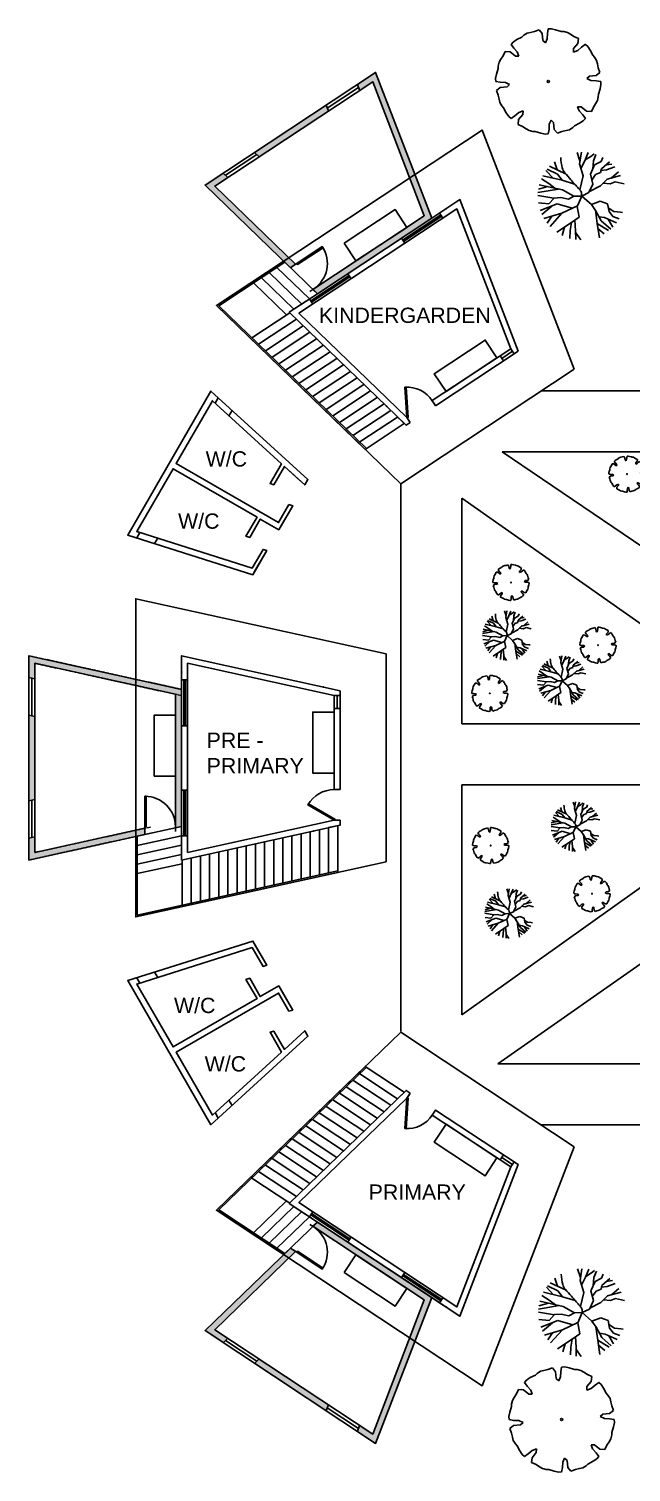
# Model space of a CAD drawing. Header units: millimetres. Extents: x -2023021 to 4454414, y -304659 to 993992.
# Drawn here: x 1668168 to 1687896, y 476909 to 524233 of the extents above; entities that cross this region are included whole.
import ezdxf

# ---------------------------------------------------------------- set-up
doc = ezdxf.new("R2010")
doc.units = ezdxf.units.MM
doc.header["$LTSCALE"] = 10
doc.header["$MEASUREMENT"] = 0
doc.linetypes.add('ACAD_ISO02W100', pattern=[15, 12, -3])
doc.layers.add('High Rise', color=255, linetype='Continuous')
doc.styles.get("Standard").update_dxf_attribs({"font": 'arial.ttf'})

# ---------------------------------------------------------------- blocks, each defined once
blk = doc.blocks.new('*U27')
at = {"transparency": 33554687}
for p, q in [((0, 0), (0, -6)), ((40, 0), (40, -6))]:
    blk.add_line(p, q, dxfattribs=at)
blk.add_lwpolyline([(0, 0), (0, 40), (1.75, 40), (1.75, 0)], close=True, dxfattribs=at)
blk.add_arc((0, 0), 40, 0, 90, dxfattribs=at)
blk = doc.blocks.new('*U18')
for p, q in [((0, 0), (0, -6)), ((40, 0), (40, -6))]:
    blk.add_line(p, q)
blk.add_lwpolyline([(0, 0), (20, 34.6), (21.5, 33.8), (1.5, -0.9)], close=True)
blk.add_arc((0, 0), 40, 0, 60)
blk = doc.blocks.new('mb-cay7')
for p, q in [((-302, 509), (-359, 480)), ((-281, 528), (-302, 509)), ((-244, 552), (-281, 528)), ((-206, 561), (-244, 552)), ((-161, 571), (-206, 561)), ((-109, 590), (-161, 571)), ((-75, 547), (-109, 590)), ((-67, 471), (-75, 547)), ((-19, 489), (-39, 443)), ((-16, 547), (-19, 489)), ((-7, 599), (-16, 547)), ((28, 601), (-7, 599)), ((76, 591), (28, 601)), ((138, 572), (76, 591)), ((166, 570), (138, 572)), ((209, 560), (166, 570)), ((242, 540), (209, 560)), ((281, 515), (242, 540)), ((331, 492), (281, 515)), ((325, 438), (331, 492)), ((-490, 348), (-513, 297)), ((-435, 342), (-490, 348)), ((-376, 294), (-435, 342)), ((-400, 452), (-424, 426)), ((-424, 426), (-393, 384)), ((-359, 480), (-400, 452)), ((-393, 384), (-354, 341)), ((-354, 341), (-336, 293)), ((-39, 443), (-67, 471)), ((276, 339), (277, 379)), ((324, 357), (276, 339)), ((277, 379), (325, 438)), ((367, 396), (324, 357)), ((410, 427), (367, 396)), ((436, 403), (410, 426)), ((463, 362), (436, 403)), ((493, 305), (463, 362)), ((-568, 183), (-569, 155)), ((-558, 225), (-568, 183)), ((-538, 259), (-558, 225)), ((-513, 297), (-538, 259)), ((-336, 293), (-376, 294)), ((512, 284), (493, 305)), ((535, 247), (512, 284)), ((545, 209), (535, 247)), ((554, 164), (545, 209)), ((573, 112), (554, 164)), ((-588, 93), (-598, 45)), ((-598, 45), (-596, 10)), ((-596, 10), (-545, 1)), ((-569, 155), (-588, 93)), ((-545, 1), (-486, -1)), ((426, 43), (455, 70)), ((472, 22), (426, 43)), ((455, 70), (531, 78)), ((531, 19), (472, 22)), ((531, 78), (573, 112)), ((583, 10), (531, 19)), ((584, -25), (582, 10)), ((-545, -58), (-587, -92)), ((-587, -92), (-568, -144)), ((-568, -144), (-558, -189)), ((-469, -50), (-545, -58)), ((-486, -1), (-440, -22)), ((-440, -22), (-469, -50)), ((554, -163), (555, -134)), ((555, -134), (574, -73)), ((574, -73), (584, -25)), ((-558, -189), (-549, -227)), ((-549, -227), (-526, -264)), ((-526, -264), (-507, -285)), ((-507, -285), (-477, -342)), ((-338, -337), (-290, -319)), ((-290, -319), (-291, -359)), ((340, -320), (322, -273)), ((322, -273), (362, -274)), ((380, -364), (340, -320)), ((362, -274), (421, -322)), ((421, -322), (476, -327)), ((476, -327), (499, -277)), ((499, -277), (524, -239)), ((524, -239), (544, -205)), ((544, -205), (554, -163)), ((-477, -342), (-450, -383)), ((-450, -383), (-424, -406)), ((-424, -406), (-381, -376)), ((-381, -376), (-338, -337)), ((-339, -418), (-345, -472)), ((-345, -472), (-294, -495)), ((-291, -359), (-339, -418)), ((2, -527), (5, -469)), ((5, -469), (26, -423)), ((26, -423), (53, -451)), ((53, -451), (61, -527)), ((288, -489), (345, -459)), ((345, -459), (386, -432)), ((410, -406), (380, -364)), ((386, -432), (410, -406)), ((-294, -495), (-256, -520)), ((-256, -520), (-222, -540)), ((-222, -540), (-180, -550)), ((-180, -550), (-152, -551)), ((-152, -551), (-90, -571)), ((-90, -571), (-42, -580)), ((-42, -580), (-7, -578)), ((-7, -579), (2, -527)), ((61, -527), (95, -570)), ((95, -570), (147, -550)), ((147, -550), (192, -541)), ((192, -541), (230, -531)), ((230, -531), (267, -508)), ((267, -508), (288, -489))]:
    blk.add_line(p, q)
blk.add_ellipse((-7, 10), major_axis=(-12.3, 0), ratio=0.999017)
blk = doc.blocks.new('mb-cay3')
for p, q in [((-456, 451), (-504, 599)), ((-31, 616), (-85, 772)), ((-39, 560), (-5, 777)), ((27, 338), (-39, 560)), ((-13, 473), (59, 618)), ((59, 618), (123, 768)), ((65, 634), (172, 698)), ((161, 366), (238, 540)), ((172, 698), (230, 744)), ((205, 466), (217, 614)), ((217, 614), (265, 733)), ((238, 540), (358, 604)), ((358, 604), (389, 679)), ((365, 469), (512, 598)), ((444, 539), (559, 556)), ((-610, 194), (-745, 282)), ((-363, 255), (-718, 340)), ((-529, 295), (-660, 435)), ((-448, 370), (-640, 462)), ((-297, 377), (-594, 516)), ((-363, 255), (-448, 370)), ((-33, 77), (27, 338)), ((206, 186), (161, 366)), ((187, 260), (256, 361)), ((256, 361), (349, 398)), ((347, 154), (470, 275)), ((349, 398), (365, 469)), ((357, 434), (461, 448)), ((461, 448), (612, 502)), ((470, 275), (721, 344)), ((548, 297), (680, 413)), ((-426, 94), (-808, 31)), ((-623, 138), (-801, 89)), ((-355, 78), (-783, 174)), ((-496, 110), (-610, 194)), ((-130, 186), (-363, 255)), ((-143, -40), (-355, 78)), ((2, -36), (133, 27)), ((133, 27), (206, 186)), ((142, 47), (347, 154)), ((396, 203), (525, 189)), ((525, 189), (618, 226)), ((618, 226), (784, 188)), ((-514, -76), (-810, -27)), ((-610, -183), (-801, -161)), ((-451, -182), (-765, -306)), ((-552, -222), (-734, -380)), ((-511, -73), (-610, -183)), ((-387, -63), (-511, -73)), ((-173, -262), (-451, -182)), ((-245, -95), (-387, -63)), ((-79, -216), (-367, -355)), ((-143, -40), (-245, -95)), ((2, -36), (-143, -40)), ((2, -36), (-84, -227)), ((-84, -227), (-44, -427)), ((2, -36), (180, -191)), ((180, -191), (342, -131)), ((180, -191), (255, -303)), ((342, -131), (479, -183)), ((479, -183), (506, -322)), ((493, -257), (596, -322)), ((-367, -355), (-697, -450)), ((-550, -408), (-637, -538)), ((-367, -355), (-585, -598)), ((-188, -528), (-460, -705)), ((-188, -528), (-211, -677)), ((-44, -427), (-188, -528)), ((-126, -485), (-111, -678)), ((253, -300), (289, -547)), ((255, -303), (360, -497)), ((318, -419), (422, -436)), ((360, -497), (537, -649)), ((422, -436), (645, -534)), ((491, -467), (578, -611)), ((506, -322), (576, -413)), ((576, -413), (696, -460)), ((596, -322), (716, -333)), ((716, -333), (757, -339)), ((-318, -612), (-361, -764)), ((-211, -677), (-217, -819)), ((-111, -678), (-109, -842)), ((-110, -716), (-17, -849)), ((289, -547), (498, -675)), ((289, -547), (328, -810)), ((302, -637), (416, -737))]:
    blk.add_line(p, q)
for centre, radius, start, end in [((455, 700), 842, 181.5686, 195.0038), ((-141, 541), 225, 195.0038, 221.1659), ((62234, 55080), 83082, 221.1659, 221.28126), ((29144, 26029), 39048, 221.2813, 221.4495), ((15672, 14131), 21075, 221.4495, 221.7043), ((-7857, -6835), 10440, 41.3423, 41.7043), ((-61, 24), 56.4, 12.2823, 41.3423), ((-371, -43), 373, 1.0907, 12.2823)]:
    blk.add_arc(centre, radius, start, end)

msp = doc.modelspace()

# ---------------------------------------------------------------- hatches: boundary and pattern name
at = {"ltscale": 10, "transparency": 33554687}
h = msp.add_hatch(color=256, dxfattribs=at)
h.dxf.hatch_style = 1
h.paths.add_polyline_path([(1679636, 522501, -0.31031), (1679504, 522309), (1680257, 520351, -0.404136), (1680517, 520230), (1679634, 522526, -0.030901)])
h.paths.add_polyline_path([(1680517, 520230, -0.092069), (1680530, 520156, -0.300872), (1680405, 519967), (1681121, 518104), (1677471, 515690), (1677618, 515547), (1681366, 518026)])
h.paths.add_polyline_path([(1676110, 517286, -0.62376), (1675777, 517449, -0.158191), (1675817, 517570), (1674416, 518926, -0.396129), (1674134, 518930), (1676735, 516402), (1676906, 516515)], flags=17)
h.paths.add_polyline_path([(1677978, 521540), (1677905, 521732), (1675562, 520182), (1675709, 520040)])
h.paths.add_polyline_path([(1674537, 519504), (1673939, 519109), (1676735, 516402), (1676906, 516515), (1676110, 517286, -0.62376), (1675777, 517449, -0.158191), (1675817, 517570), (1674416, 518926, -0.651705), (1674071, 519078, -0.721289), (1674442, 519201), (1674684, 519362)])
h.paths.add_polyline_path([(1679224, 522501, -0.188485), (1679279, 522641), (1678930, 522410), (1679003, 522218), (1679258, 522387, -0.147158)])
h.paths.add_polyline_path([(1679527, 522805), (1679361, 522695, -0.338527), (1679599, 522619)])
h = msp.add_hatch(color=256, dxfattribs=at)
h.dxf.hatch_style = 1
h.paths.add_polyline_path([(1679527, 522805), (1678930, 522410), (1679003, 522218), (1679430, 522501), (1680643, 519347), (1680814, 519460)])
h = msp.add_hatch(color=256, dxfattribs=at)
h.dxf.hatch_style = 1
h.paths.add_polyline_path([(1674257, 519079), (1674684, 519362), (1674537, 519504), (1673939, 519109), (1676515, 516616), (1676685, 516729)])
h.paths.add_polyline_path([(1671668, 497752), (1671668, 497956), (1668368, 497228), (1668368, 497740), (1668168, 497696), (1668168, 496979)])
h = msp.add_hatch(color=256, dxfattribs=at)
h.dxf.hatch_style = 1
h.paths.add_polyline_path([(1674416, 518926, -0.651705), (1674071, 519078, -0.721289), (1674442, 519201), (1674684, 519362), (1674537, 519504), (1673939, 519109), (1676735, 516402), (1676906, 516515), (1676110, 517286, -0.62376), (1675777, 517449, -0.158191), (1675817, 517570)])
h = msp.add_hatch(color=256, dxfattribs=at)
h.dxf.hatch_style = 1
h.paths.add_polyline_path([(1668482, 503602, -0.31031), (1668569, 503386), (1670618, 502934, -0.404136), (1670862, 503084), (1668460, 503615, -0.030901)])
h.paths.add_polyline_path([(1670862, 503084, -0.092069), (1670931, 503054, -0.300872), (1671020, 502845), (1672968, 502415), (1672968, 498038), (1673168, 498083), (1673168, 502576)])
h.paths.add_polyline_path([(1670885, 497784, -0.62376), (1670566, 497596, -0.158191), (1670487, 497696), (1668584, 497276, -0.396129), (1668424, 497043), (1671968, 497818), (1671968, 498023)], flags=17)
h.paths.add_polyline_path([(1668368, 501689), (1668168, 501733), (1668168, 498925), (1668368, 498969)])
h.paths.add_polyline_path([(1668168, 497696), (1668168, 496979), (1671968, 497818), (1671968, 498023), (1670885, 497784, -0.62376), (1670566, 497596, -0.158191), (1670487, 497696), (1668584, 497276, -0.651705), (1668266, 497072, -0.721289), (1668368, 497449), (1668368, 497740)])
h.paths.add_polyline_path([(1668255, 503258, -0.188485), (1668168, 503381), (1668168, 502962), (1668368, 502918), (1668368, 503224, -0.147158)])
h.paths.add_polyline_path([(1668168, 503679), (1668168, 503479, -0.338527), (1668363, 503636)])
h = msp.add_hatch(color=256, dxfattribs=at)
h.dxf.hatch_style = 1
h.paths.add_polyline_path([(1670814, 503095), (1670808, 503097, 0.473317), (1670628, 502949, 0.029346), (1670629, 502931), (1670907, 502870, 0.138817), (1670929, 502949, 0.346414)])
h.paths.add_polyline_path([(1670814, 503095, -0.346414), (1670929, 502949, -0.138817), (1670907, 502870), (1671668, 502702), (1671668, 502907)])
h.paths.add_polyline_path([(1668471, 503491, 1), (1668170, 503491, 0.512575), (1668368, 503348), (1668368, 503430), (1668449, 503412, 0.138024)])
h.paths.add_polyline_path([(1668353, 503638, -0.351938), (1668471, 503491, -0.138024), (1668449, 503412), (1670629, 502931, -0.029346), (1670628, 502949, -0.473317), (1670808, 503097)])
h.paths.add_polyline_path([(1668368, 503348, -0.512575), (1668170, 503491), (1668170, 502962), (1668368, 502918)])
h = msp.add_hatch(color=256, dxfattribs=at)
h.dxf.hatch_style = 1
h.paths.add_polyline_path([(1668584, 497276, -0.651705), (1668266, 497072, -0.721289), (1668368, 497449), (1668368, 497740), (1668168, 497696), (1668168, 496979), (1671968, 497818), (1671968, 498023), (1670885, 497784, -0.62376), (1670566, 497596, -0.158191), (1670487, 497696)])
h = msp.add_hatch(color=256, dxfattribs=at)
h.dxf.hatch_style = 1
h.paths.add_polyline_path([(1679636, 478157, 0.31031), (1679504, 478350), (1680257, 480308, 0.404136), (1680517, 480428), (1679634, 478132, 0.030901)])
h.paths.add_polyline_path([(1680517, 480428, 0.092069), (1680530, 480502, 0.300872), (1680405, 480692), (1681121, 482554), (1677471, 484969), (1677618, 485111), (1681366, 482632)])
h.paths.add_polyline_path([(1676110, 483372, 0.62376), (1675777, 483210, 0.158191), (1675817, 483089), (1674416, 481733, 0.396129), (1674134, 481729), (1676735, 484257), (1676906, 484144)], flags=17)
h.paths.add_polyline_path([(1677978, 479118), (1677905, 478927), (1675562, 480476), (1675709, 480619)])
h.paths.add_polyline_path([(1674537, 481154), (1673939, 481550), (1676735, 484257), (1676906, 484144), (1676110, 483372, 0.62376), (1675777, 483210, 0.158191), (1675817, 483089), (1674416, 481733, 0.651705), (1674071, 481581, 0.721289), (1674442, 481457), (1674684, 481297)])
h.paths.add_polyline_path([(1679224, 478157, 0.188485), (1679279, 478018), (1678930, 478249), (1679003, 478440), (1679258, 478271, 0.147158)])
h.paths.add_polyline_path([(1679527, 477853), (1679361, 477964, 0.338527), (1679599, 478040)])
h = msp.add_hatch(color=256, dxfattribs=at)
h.dxf.hatch_style = 1
h.paths.add_polyline_path([(1674416, 481733, 0.651705), (1674071, 481581, 0.721289), (1674442, 481457), (1674684, 481297), (1674537, 481154), (1673939, 481550), (1676735, 484257), (1676906, 484144), (1676110, 483372, 0.62376), (1675777, 483210, 0.158191), (1675817, 483089)])
h = msp.add_hatch(color=256, dxfattribs=at)
h.dxf.hatch_style = 1
h.paths.add_polyline_path([(1676906, 484144), (1676735, 484257), (1674076, 481681, -0.514978), (1674317, 481637)])
h.paths.add_polyline_path([(1674030, 481573, 0.877505), (1674326, 481534), (1674257, 481579), (1674317, 481637, 0.80201)])
h.paths.add_polyline_path([(1674326, 481534, -0.512575), (1674097, 481447), (1674538, 481155), (1674684, 481297)])
h = msp.add_hatch(color=256, dxfattribs=at)
h.dxf.hatch_style = 1
h.paths.add_polyline_path([(1680814, 481199), (1680643, 481312), (1679430, 478157), (1679003, 478440), (1678930, 478249), (1679527, 477853)])

# ---------------------------------------------------------------- linework, layer by layer
for p, q in [((1677941, 521636), (1678966, 522314)), ((1678930, 522410), (1679003, 522218)), ((1677905, 521732), (1677978, 521540)), ((1674611, 519433), (1675636, 520111)), ((1675562, 520182), (1675709, 520040)), ((1674537, 519504), (1674684, 519362)), ((1681622, 518196), (1681732, 518029)), ((1680412, 517306), (1681663, 518133)), ((1680440, 517264), (1681691, 518091)), ((1680371, 517368), (1680481, 517201)), ((1678655, 516143), (1677403, 515315)), ((1678682, 516101), (1677431, 515273)), ((1678613, 516205), (1678723, 516038)), ((1683602, 513511), (1683713, 513344)), ((1684009, 513660), (1683657, 513427)), ((1683954, 513743), (1684064, 513576)), ((1674370, 512139), (1674267, 511962)), ((1681382, 512042), (1681492, 511875)), ((1684953, 512366), (1707356, 512366)), ((1674823, 511724), (1674721, 511547)), ((1680548, 511490), (1680658, 511323)), ((1683668, 510366), (1695263, 502499)), ((1695263, 510366), (1683668, 510366)), ((1680347, 491365), (1680347, 509319)), ((1682347, 508850), (1692877, 501443)), ((1682347, 508850), (1682347, 501443)), ((1676347, 508044), (1676688, 508635)), ((1676688, 508635), (1676810, 508596)), ((1675280, 507596), (1675641, 508220)), ((1671802, 507716), (1671700, 507539)), ((1672388, 507531), (1672285, 507354)), ((1675485, 506551), (1675840, 507166)), ((1675840, 507166), (1675962, 507127)), ((1668168, 502962), (1668368, 502918)), ((1668268, 501711), (1668268, 502940)), ((1673168, 502883), (1673368, 502883)), ((1673243, 501383), (1673243, 502883)), ((1673293, 501383), (1673293, 502883)), ((1678168, 502371), (1678368, 502371)), ((1678268, 502371), (1678268, 501950)), ((1668168, 501733), (1668368, 501689)), ((1678168, 501950), (1678368, 501950)), ((1673168, 501383), (1673368, 501383)), ((1682347, 501443), (1692877, 501443)), ((1673168, 499275), (1673368, 499275)), ((1673243, 499275), (1673243, 497775)), ((1673293, 499275), (1673293, 497775)), ((1678168, 499287), (1678368, 499287)), ((1692926, 499443), (1682347, 491902)), ((1682347, 499443), (1682347, 491902)), ((1682347, 499443), (1692926, 499443)), ((1668168, 498925), (1668368, 498969)), ((1668268, 497718), (1668268, 498947)), ((1695263, 498542), (1683534, 490293)), ((1678168, 498287), (1678368, 498287)), ((1668168, 497696), (1668368, 497740)), ((1675485, 494107), (1675840, 493493)), ((1671802, 492942), (1671700, 493119)), ((1672388, 493127), (1672285, 493305)), ((1675840, 493493), (1675962, 493531)), ((1675280, 493062), (1675641, 492438)), ((1676347, 492615), (1676688, 492024)), ((1695263, 490293), (1683534, 490293)), ((1680548, 489168), (1680658, 489335)), ((1674823, 488934), (1674721, 489111)), ((1674370, 488519), (1674267, 488697)), ((1681382, 488617), (1681492, 488783)), ((1684953, 488293), (1707471, 488293)), ((1683602, 487148), (1683713, 487315)), ((1683602, 487148), (1683713, 487315)), ((1684009, 486999), (1683657, 487231)), ((1683954, 486915), (1684064, 487082)), ((1683954, 486915), (1684064, 487082)), ((1677362, 485281), (1677472, 485448)), ((1678655, 484516), (1677403, 485343)), ((1678682, 484557), (1677431, 485385)), ((1678613, 484453), (1678723, 484620)), ((1678613, 484453), (1678723, 484620)), ((1680371, 483290), (1680481, 483457)), ((1680371, 483290), (1680481, 483457)), ((1680412, 483353), (1681663, 482525)), ((1680440, 483395), (1681691, 482567)), ((1681622, 482463), (1681732, 482629)), ((1681622, 482463), (1681732, 482629)), ((1674537, 481154), (1674684, 481297)), ((1674611, 481226), (1675636, 480548)), ((1675562, 480476), (1675709, 480619)), ((1677905, 478927), (1677978, 479118)), ((1677941, 479022), (1678966, 478344)), ((1678930, 478249), (1679003, 478440))]:
    msp.add_line(p, q, dxfattribs=at)
at = {"ltscale": 100, "transparency": 33554687}
for p, q in [((1676607, 514856), (1675527, 515902)), ((1676850, 515039), (1675783, 516071)), ((1677106, 515208), (1676039, 516241)), ((1676712, 514925), (1675473, 514106)), ((1676933, 514711), (1675694, 513892)), ((1677153, 514498), (1675915, 513678)), ((1677374, 514284), (1676136, 513465)), ((1677595, 514070), (1676356, 513251)), ((1677816, 513857), (1676577, 513037)), ((1678036, 513643), (1676798, 512824)), ((1678257, 513429), (1677019, 512610)), ((1678478, 513216), (1677239, 512396)), ((1678699, 513002), (1677460, 512183)), ((1678919, 512788), (1677681, 511969)), ((1679140, 512575), (1677902, 511755)), ((1679361, 512361), (1678122, 511542)), ((1679581, 512147), (1678343, 511328)), ((1679802, 511933), (1678564, 511114)), ((1680023, 511720), (1678784, 510901)), ((1680244, 511506), (1679005, 510687)), ((1680464, 511292), (1679183, 510445)), ((1680524, 511235), (1680244, 511506)), ((1677087, 497844), (1677087, 496359)), ((1677387, 497910), (1677387, 496425)), ((1677687, 497976), (1677687, 496491)), ((1678368, 498127), (1677987, 498043)), ((1677987, 498043), (1677987, 496558)), ((1678287, 498109), (1678287, 496573)), ((1673168, 497468), (1671718, 497148)), ((1674987, 497381), (1674987, 495896)), ((1675287, 497447), (1675287, 495962)), ((1675587, 497513), (1675587, 496028)), ((1675887, 497579), (1675887, 496094)), ((1676187, 497645), (1676187, 496160)), ((1676487, 497712), (1676487, 496227)), ((1676787, 497778), (1676787, 496293)), ((1673168, 497161), (1671718, 496841)), ((1673187, 496983), (1673187, 495498)), ((1673487, 497050), (1673487, 495565)), ((1673787, 497116), (1673787, 495631)), ((1674087, 497182), (1674087, 495697)), ((1674387, 497248), (1674387, 495763)), ((1674687, 497314), (1674687, 495829)), ((1673187, 496858), (1671718, 496534)), ((1680244, 489152), (1679005, 489972)), ((1680464, 489366), (1679183, 490213)), ((1679581, 488511), (1678343, 489330)), ((1679802, 488725), (1678564, 489544)), ((1680023, 488939), (1678784, 489758)), ((1680524, 489424), (1680244, 489152)), ((1679140, 488084), (1677902, 488903)), ((1679361, 488298), (1678122, 489117)), ((1678699, 487657), (1677460, 488476)), ((1678919, 487870), (1677681, 488689)), ((1678257, 487229), (1677019, 488048)), ((1678478, 487443), (1677239, 488262)), ((1677816, 486802), (1676577, 487621)), ((1678036, 487015), (1676798, 487835)), ((1677153, 486161), (1675915, 486980)), ((1677374, 486374), (1676136, 487194)), ((1677595, 486588), (1676356, 487407)), ((1676712, 485733), (1675473, 486553)), ((1676933, 485947), (1675694, 486766)), ((1676607, 485803), (1675527, 484756)), ((1676850, 485620), (1675783, 484587)), ((1677106, 485450), (1676039, 484417))]:
    msp.add_line(p, q, dxfattribs=at)
for points in [[(1686031, 513079), (1680347, 509319), (1674313, 515159), (1683016, 520916)], [(1679868, 503737), (1679868, 496922), (1671668, 495112), (1671668, 505546)], [(1686031, 487580), (1680347, 491340), (1674313, 485499), (1683016, 479742)]]:
    msp.add_lwpolyline(points, close=True, dxfattribs=at)
for points in [[(1680658, 511323), (1680524, 511235), (1676698, 514938), (1677618, 515547), (1681366, 518026), (1682286, 518635), (1684198, 513665)], [(1680548, 511490), (1677016, 514909), (1682189, 518331), (1683954, 513743), (1681382, 512042)], [(1684198, 513665), (1681492, 511875)], [(1675962, 507127), (1675607, 506512), (1675505, 506335), (1671404, 507632), (1674132, 512357), (1677306, 509454), (1677203, 509277)], [(1676347, 508044), (1672991, 509981), (1674181, 512041), (1676441, 509974), (1676067, 509326)], [(1675485, 506551), (1671702, 507748), (1672891, 509808), (1675641, 508220)], [(1676536, 509887), (1677052, 509415)], [(1676810, 508596), (1676455, 507981), (1676355, 507808), (1675749, 508158)], [(1678368, 498287), (1678368, 498127), (1673168, 496979), (1673168, 498083), (1673168, 502576), (1673168, 503679), (1678368, 502532)], [(1678168, 498287), (1673368, 497228), (1673368, 503430), (1678168, 502371), (1678168, 499287)], [(1678368, 502532), (1678368, 499287)], [(1675962, 493531), (1675607, 494146), (1675505, 494323), (1671404, 493026), (1674132, 488302), (1677306, 491204), (1677203, 491382)], [(1675485, 494107), (1671702, 492910), (1672891, 490850), (1675641, 492438)], [(1676810, 492062), (1676455, 492677), (1676355, 492850), (1675749, 492500)], [(1676347, 492615), (1672991, 490677), (1674181, 488617), (1676441, 490685), (1676067, 491333)], [(1680658, 489335), (1680524, 489424), (1676698, 485720), (1677618, 485111), (1681366, 482632), (1682286, 482023), (1684198, 486993)], [(1680548, 489168), (1677016, 485749), (1682189, 482328), (1683954, 486915), (1681382, 488617)], [(1684198, 486993), (1681492, 488783)]]:
    msp.add_lwpolyline(points, dxfattribs=at)
at = {"ltscale": 10, "transparency": 33554687}
for points in [[(1678494, 517205), (1680162, 518309), (1680548, 517725), (1678880, 516622)], [(1681834, 512341), (1683502, 513444), (1683116, 514028), (1681447, 512925)], [(1672268, 499728), (1672268, 501728), (1672968, 501728), (1672968, 499728)], [(1678168, 499829), (1678168, 501829), (1677468, 501829), (1677468, 499829)], [(1681834, 488318), (1683502, 487214), (1683116, 486630), (1681447, 487734)], [(1678494, 483453), (1680162, 482350), (1680548, 482933), (1678880, 484037)]]:
    msp.add_lwpolyline(points, close=True, dxfattribs=at)
for points in [[(1677618, 515547), (1676515, 516616), (1674313, 515159), (1679183, 510445)], [(1676551, 516580), (1674393, 515152), (1679226, 510473)], [(1676295, 516410), (1677362, 515378), (1677472, 515211)], [(1676688, 508635), (1676347, 508044), (1672991, 509981), (1674181, 512041), (1676441, 509974), (1676067, 509326), (1676189, 509287), (1676536, 509887), (1677203, 509277), (1677306, 509454), (1674132, 512357), (1671404, 507632), (1675505, 506335), (1675962, 507127), (1675840, 507166), (1675485, 506551), (1671702, 507748), (1672891, 509808), (1675641, 508220), (1675280, 507596), (1675402, 507558), (1675749, 508158), (1676355, 507808), (1676810, 508596), (1676688, 508635)], [(1676067, 509326), (1676189, 509287), (1676536, 509887), (1677203, 509277)], [(1675280, 507596), (1675402, 507558), (1675749, 508158)], [(1673168, 498083), (1671668, 497752), (1671668, 495112), (1678287, 496573)], [(1671718, 497455), (1673168, 497775), (1673368, 497775)], [(1671718, 497763), (1671718, 495174), (1678287, 496624)], [(1676688, 492024), (1676347, 492615), (1672991, 490677), (1674181, 488617), (1676441, 490685), (1676067, 491333), (1676189, 491371), (1676536, 490771), (1677203, 491382), (1677306, 491204), (1674132, 488302), (1671404, 493026), (1675505, 494323), (1675962, 493531), (1675840, 493493), (1675485, 494107), (1671702, 492910), (1672891, 490850), (1675641, 492438), (1675280, 493062), (1675402, 493101), (1675749, 492500), (1676355, 492850), (1676810, 492062), (1676688, 492024)], [(1675280, 493062), (1675402, 493101), (1675749, 492500)], [(1676067, 491333), (1676189, 491371), (1676536, 490771), (1677203, 491382)], [(1677618, 485111), (1676515, 484043), (1674313, 485499), (1679183, 490213)], [(1676551, 484078), (1674393, 485506), (1679226, 490185)], [(1680524, 489424), (1676698, 485720), (1682286, 482023), (1684198, 486993), (1681492, 488783), (1681383, 488619), (1683954, 486915), (1682189, 482328), (1677016, 485749), (1680549, 489170), (1680658, 489335)], [(1676295, 484248), (1677362, 485281), (1677472, 485448)]]:
    msp.add_lwpolyline(points, dxfattribs=at)
at = {"transparency": 33554687}
for p in [(1681839, 518339), (1677420, 515416), (1683996, 514191), (1679883, 511856), (1673168, 503143), (1677818, 502653), (1673168, 497845), (1677496, 497934), (1679883, 488803), (1683996, 486468), (1677420, 485242), (1681839, 482319)]:
    msp.add_point(p, dxfattribs=at)
at = {"layer": 'High Rise', "linetype": 'ACAD_ISO02W100', "transparency": 33554687}
for p, q in [((1668168, 496979), (1668168, 503679)), ((1668168, 503679), (1673168, 502576)), ((1673168, 502371), (1668368, 503430)), ((1668368, 503430), (1668368, 497228)), ((1673168, 502576), (1673168, 502371)), ((1672168, 497862), (1668168, 496979)), ((1668368, 497228), (1672168, 498067))]:
    msp.add_line(p, q, dxfattribs=at)
at = {"layer": 'High Rise', "transparency": 33554687}
for points in [[(1677642, 515803), (1677471, 515690), (1681121, 518104), (1679430, 522501), (1674257, 519079), (1676906, 516515), (1676735, 516402), (1673939, 519109), (1679527, 522805), (1681366, 518026), (1677618, 515547)], [(1677618, 515547), (1677471, 515690)], [(1672968, 498243), (1672968, 498038), (1672968, 502415), (1668368, 503430), (1668368, 497228), (1671968, 498023), (1671968, 497818), (1668168, 496979), (1668168, 503679), (1673168, 502576), (1673168, 498083)], [(1673168, 498083), (1672968, 498038)], [(1677642, 484856), (1677471, 484969), (1681121, 482554), (1679430, 478157), (1674257, 481579), (1676906, 484144), (1676735, 484257), (1673939, 481550), (1679527, 477853), (1681366, 482632), (1677618, 485111)], [(1677618, 485111), (1677471, 484969)]]:
    msp.add_lwpolyline(points, dxfattribs=at)

# ---------------------------------------------------------------- block references
at = {"transparency": 33554687}
for name, p, xscale, yscale, zscale in [('mb-cay7', (1685202, 522478), 2.922164263595346, 2.922164263595346, 2.922164263595346), ('mb-cay3', (1686276, 518815), 1.771442999319247, 1.771442999319247, 1.771442999319247), ('mb-cay3', (1686294, 482203), 1.771442999319247, 1.771442999319247, 1.771442999319247), ('mb-cay7', (1685641, 478605), 2.922164263595346, 2.922164263595346, 2.922164263595346)]:
    msp.add_blockref(name, p, dxfattribs=dict(at, xscale=xscale, yscale=yscale, zscale=zscale))
for name, p, xscale, yscale, zscale, rotation in [('*U27', (1676946, 516541), 25, 25, 25, 303.4857454039913), ('*U18', (1680549, 511488), 25, 25, 25, 33.48574540399131), ('*U18', (1678171, 498287), 25.00000000000001, 25.00000000000001, 25.00000000000001, 90.00000000000001), ('*U27', (1671968, 498070), 25, 25, 25, 2.638486385992326e-11), ('*U18', (1680549, 489170), -25, 25, 25, 146.5142545960086), ('*U27', (1676946, 484117), -25, 25, 25, 236.5142545960087)]:
    msp.add_blockref(name, p, dxfattribs=dict(at, xscale=xscale, yscale=yscale, zscale=zscale, rotation=rotation))
for name, p in [('mb-cay7', (1687769, 509624)), ('mb-cay7', (1683967, 506071)), ('mb-cay3', (1683835, 504374)), ('mb-cay7', (1686817, 504013)), ('mb-cay3', (1685634, 502896)), ('mb-cay7', (1683275, 502434)), ('mb-cay3', (1686083, 498106)), ('mb-cay7', (1683302, 497443)), ('mb-cay7', (1686622, 495865)), ('mb-cay3', (1683911, 495259))]:
    msp.add_blockref(name, p, dxfattribs=at)

# ---------------------------------------------------------------- texts
at = {"ltscale": 10, "transparency": 33554687, "char_height": 500, "attachment_point": 1}
for s, width, insert in [('KINDERGARDEN', 4382.55, (1677671, 515091)), ('W/C', 1805.68, (1673958, 510382)), ('W/C', 1805.68, (1673055, 508343)), ('PRE - PRIMARY', 4617.71, (1673991, 501157)), ('W/C', 1805.68, (1672922, 492462)), ('W/C', 1805.68, (1673926, 490546)), ('PRIMARY', 4831.2, (1679299, 486341))]:
    msp.add_mtext_dynamic_manual_height_columns(s, width=width, gutter_width=1, heights=[0], dxfattribs=dict(at, insert=insert))

doc.saveas('drawing.dxf')
